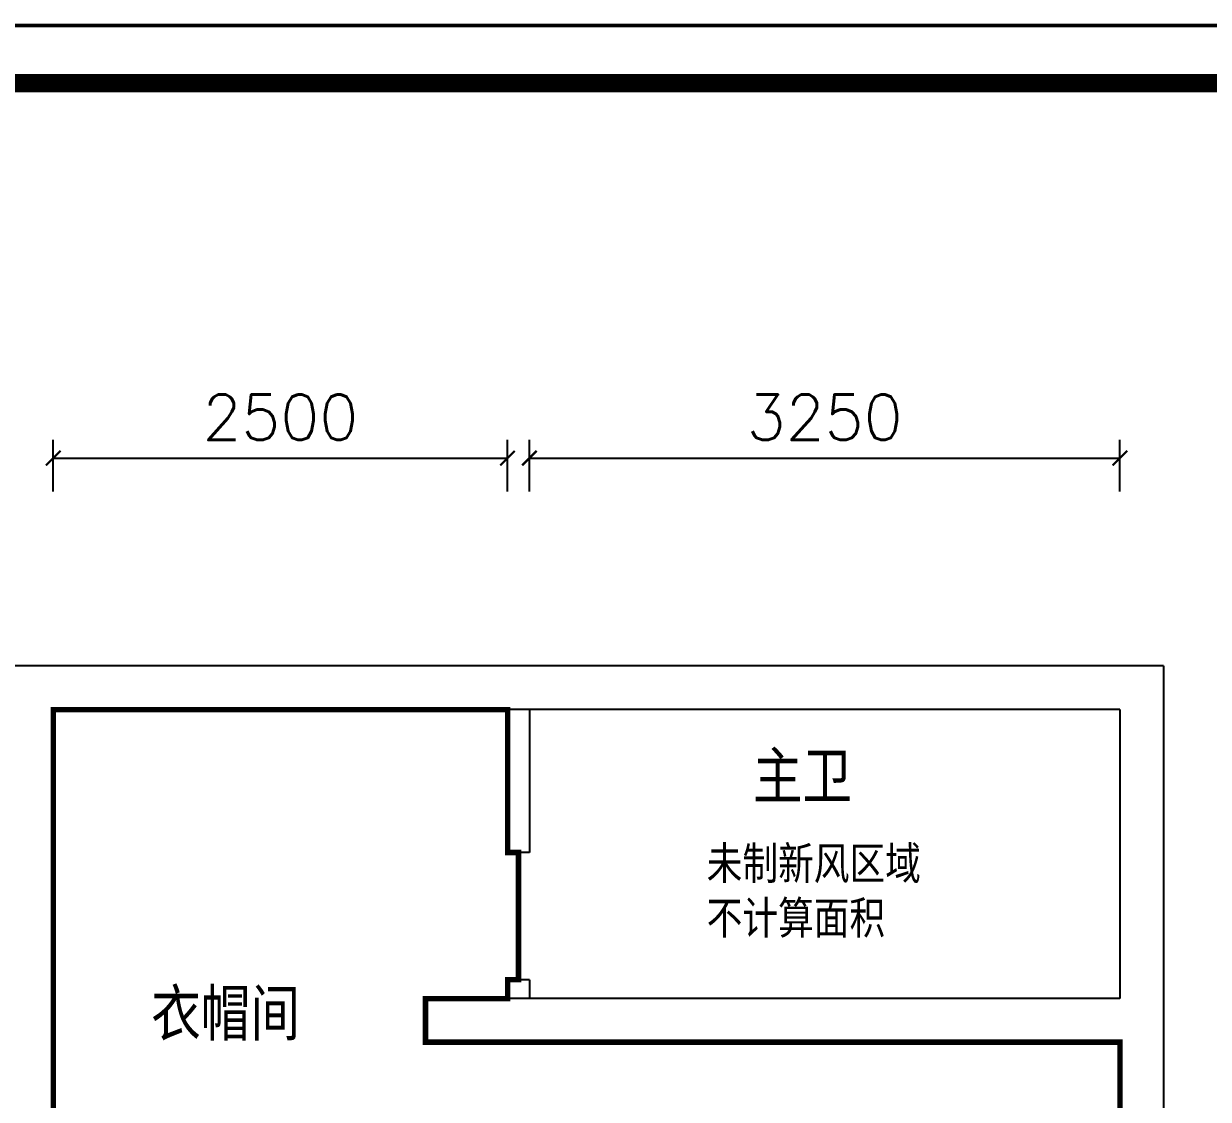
# Model space of a CAD drawing. Header units: millimetres. Extents: x -5096 to 255006, y -2833 to 77941.
# Drawn here: x 26739 to 33258, y 12269 to 18186 of the extents above; entities that cross this region are included whole.
import ezdxf

# ---------------------------------------------------------------- set-up
doc = ezdxf.new("R2010")
doc.units = ezdxf.units.MM
doc.layers.add('填充', color=7, linetype='Continuous', lineweight=9)
doc.layers.add('边界保温带', color=204, linetype='Continuous')
doc.styles.add('-宋体', font='', dxfattribs={"width": 0.8})
doc.styles.get("Standard").update_dxf_attribs({"font": 'txt', "bigfont": 'gbcbig.shx'})
doc.styles.get('-宋体').set_extended_font_data('SimSun')
doc.dimstyles.get("Standard").update_dxf_attribs({"dimscale": 100, "dimtxt": 3.5, "dimasz": 1, "dimexe": 2.5, "dimexo": 3, "dimgap": 1.5, "dimtad": 1, "dimdec": 0, "dimzin": 0, "dimdsep": 46, "dimtxsty": 'Standard', "dimblk": 'ARCHTICK', "dimcen": 0.09, "dimadec": 0, "dimazin": 0, "dimtfac": 1, "dimtdec": 0, "dimtix": 1, "dimtmove": 2, "dimatfit": 3, "dimfxl": 0, "dimtolj": 1, "dimtzin": 0, "dimarcsym": 0})

# ---------------------------------------------------------------- blocks, each defined once
blk = doc.blocks.new('_ArchTick')
at = {"color": 0, "linetype": 'ByBlock', "const_width": 0.15}
blk.add_lwpolyline([(-0.5, -0.5), (0.5, 0.5)], dxfattribs=at)
blk = doc.blocks.new('*D49')
at = {"color": 8, "lineweight": -2}
for p, q in [((26902, 15612.8), (26902, 15896.3)), ((29402, 15612.8), (29402, 15896.3)), ((26902, 15796.3), (29402, 15796.3))]:
    blk.add_line(p, q, dxfattribs=at)
at = {"layer": 'Defpoints', "color": 0}
for p in [(29402, 15796.3), (26902, 15412.8), (29402, 15412.8)]:
    blk.add_point(p, dxfattribs=at)
at = {"color": 8, "lineweight": -2, "xscale": 80, "yscale": 80, "zscale": 80, "rotation": 180}
blk.add_blockref('_ArchTick', (26902, 15796.3), dxfattribs=at)
at = {"color": 8, "lineweight": -2, "xscale": 80, "yscale": 80, "zscale": 80}
blk.add_blockref('_ArchTick', (29402, 15796.3), dxfattribs=at)
at = {"color": 3, "insert": (28152, 16021.3), "char_height": 250, "attachment_point": 5}
blk.add_mtext('2500', dxfattribs=at)
blk = doc.blocks.new('*D50')
at = {"color": 8, "lineweight": -2}
for p, q in [((29522, 15612.8), (29522, 15896.3)), ((32772, 15612.8), (32772, 15896.3)), ((29522, 15796.3), (32772, 15796.3))]:
    blk.add_line(p, q, dxfattribs=at)
at = {"layer": 'Defpoints', "color": 0}
for p in [(32772, 15796.3), (29522, 15412.8), (32772, 15412.8)]:
    blk.add_point(p, dxfattribs=at)
at = {"color": 8, "lineweight": -2, "xscale": 80, "yscale": 80, "zscale": 80, "rotation": 180}
blk.add_blockref('_ArchTick', (29522, 15796.3), dxfattribs=at)
at = {"color": 8, "lineweight": -2, "xscale": 80, "yscale": 80, "zscale": 80}
blk.add_blockref('_ArchTick', (32772, 15796.3), dxfattribs=at)
at = {"color": 3, "insert": (31147, 16021.3), "char_height": 250, "attachment_point": 5}
blk.add_mtext('3250', dxfattribs=at)

msp = doc.modelspace()

# ---------------------------------------------------------------- linework, layer by layer
for p, q in [((33012, 14652.8), (26422, 14652.8)), ((33012, 14652.8), (33012, 9267.8)), ((26902, 14412.8), (26902, 10418.8)), ((32772, 14412.8), (26902, 14412.8)), ((29402, 14412.8), (29402, 13626.8)), ((29522, 14412.8), (29522, 13626.8)), ((32772, 14412.8), (32772, 12822.8)), ((29522, 13626.8), (29402, 13626.8)), ((29402, 12926.8), (29402, 12822.8)), ((29522, 12926.8), (29402, 12926.8)), ((29522, 12926.8), (29522, 12822.8)), ((32772, 12822.8), (28950.5, 12822.8)), ((28950.5, 12582.8), (28950.5, 12822.8)), ((32772, 12582.8), (28950.5, 12582.8)), ((32772, 12582.8), (32772, 9507.8))]:
    msp.add_line(p, q)
at = {"color": 251}
msp.add_line((29462, 12926.8), (29462, 13626.8), dxfattribs=at)
at = {"color": 0, "const_width": 100}
msp.add_lwpolyline([(40020.5, 17858.9), (40020.5, -2505), (12365.1, -2505), (12365.1, 17858.9), (40020.5, 17858.9)], dxfattribs=at)
at = {"layer": '填充', "color": 0, "const_width": 19.1}
msp.add_lwpolyline([(11865.1, 18176.9), (41565.1, 18176.9), (41565.1, -2823.1), (11865.1, -2823.1)], close=True, dxfattribs=at)
at = {"layer": '边界保温带', "const_width": 30}
msp.add_lwpolyline([(32772, 12582.8), (28950.5, 12582.8), (28950.5, 12822.8), (29402, 12822.8), (29402, 12926.8), (29462, 12926.8), (29462, 13626.8), (29402, 13626.8), (29402, 14412.8), (26902, 14412.8), (26902, 10812.8), (28552, 10812.8), (28552, 11412.8), (28672, 11412.8), (28672, 10692.8), (26902, 10692.8), (26902, 10418.8), (26782, 10418.8), (26782, 9618.8), (26902, 9618.8), (26902, 9507.8), (32772, 9507.8)], close=True, dxfattribs=at)

# ---------------------------------------------------------------- texts
at = {"color": 0, "char_height": 250, "width": 1005.731, "attachment_point": 1, "style": '-宋体'}
for s, insert in [('主卫', (30751.9, 14174.5)), ('衣帽间', (27441.4, 12868.7))]:
    msp.add_mtext(s, dxfattribs=dict(at, insert=insert))
at = {"color": 6, "insert": (30497.8, 13657.5), "char_height": 180, "width": 1467.507, "attachment_point": 1, "style": '-宋体'}
msp.add_mtext('未制新风区域\\P不计算面积', dxfattribs=at)

# ---------------------------------------------------------------- dimensions: what is measured, and where the dimension line sits
for base, p1, p2, picture, middle in [((29402, 15796.3), (26902, 15412.8), (29402, 15412.8), '*D49', (28152, 16021.3)), ((32772, 15796.3), (29522, 15412.8), (32772, 15412.8), '*D50', (31147, 16021.3))]:
    dim = msp.add_linear_dim(base=base, p1=p1, p2=p2, dimstyle='Standard', override={"dimtxt": 2.5, "dimasz": 0.8, "dimexe": 1, "dimexo": 2, "dimgap": 1, "dimzin": 8, "dimdsep": 44, "dimcen": 0, "dimclrd": 8, "dimclre": 8, "dimclrt": 3, "dimfxl": 3, "dimtolj": 0, "dimtzin": 8})
    dim.commit()
    dim.dimension.update_dxf_attribs({"geometry": picture, "text_midpoint": middle})

doc.saveas('drawing.dxf')
